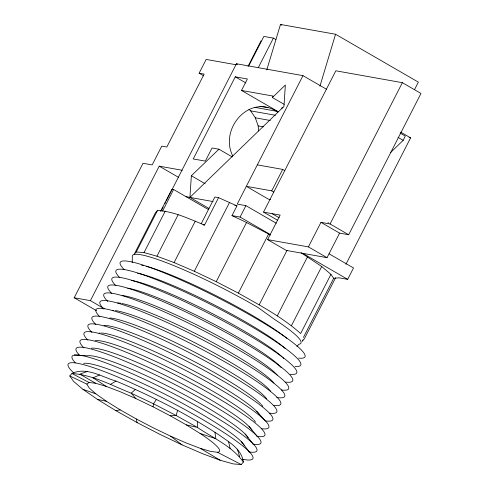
<?xml version="1.0" encoding="UTF-8"?>
<svg xmlns="http://www.w3.org/2000/svg" width="489" height="489" viewBox="0 0 489 489"><rect width="100%" height="100%" fill="white"/><g stroke="black" fill="none" stroke-linecap="round" stroke-linejoin="round"><path stroke-width="0.73" d="M132.213 262.587L132.342 256.829A95.875 12.017 27.1 0 1 257.929 307.453L274.415 319.317A93.998 11.779 27.1 0 1 298.968 344.262L296.902 346.414M197.611 421.567L197.33 427.38C213.076 438.058 232.153 446.157 243.394 462.081L241.23 464.55L233.296 463.92L220.142 460.228L202.654 453.725L182.024 444.862L159.665 434.238L137.097 422.575L115.856 410.668L97.39 399.336L82.959 389.342L73.546 381.371L69.793 375.968L71.956 373.498C86.639 366.536 102.018 377.086 116.009 381.09C137.054 389.757 157.544 399.709 177.641 410.375C195.099 419.959 212.409 429.892 228.534 441.622C235.619 446.671 242.153 453.04 243.394 462.081M208.968 208.467L189.921 197.403L191.364 175.728L218.956 149.224L232.128 156.847M214.971 432.227L215.796 438.712L200.074 433.437L186.291 424.874L170.258 415.791L153.063 406.817L153.522 403.81L156.419 399.415M266.805 69.841L280.49 24.45L335.558 34.254L418.358 82.128L414.58 89.518M319.928 86.143L335.558 34.254M177.641 410.375L176.089 415.473L170.258 415.791M390.595 152.513L403.187 140.343L405.259 136.028L400.081 133.032M160.618 211.309L171.939 189.225L173.601 189.518L208.503 209.592M96.535 310.686L74.194 297.764L143.008 163.289L152.158 164.921L161.767 146.144L166.816 147.03L204.157 74.09L199.121 73.185L206.162 59.426L236.12 64.774M74.194 297.764L90.404 300.656L159.225 166.162L182.244 170.282M157.482 210.496L155.361 212.917L134.145 254.39L136.26 251.969L157.482 210.496C174.047 211.401 189.347 218.974 204.524 225.068L218.559 197.648L236.963 205.893L231.988 215.612L246.511 222.513L270.588 235.044M161.358 210.49L163.1 207.091M164.836 203.693L165.533 202.336M166.223 200.979L170.398 192.825M171.095 191.468L236.456 63.759L302.972 75.648L326.744 89.383M162.611 211.003L173.601 189.518M136.26 251.969L144.035 252.587L165.258 211.114M278.204 111.669L241.493 90.447L247.373 78.98L235.276 76.828L193.241 158.962L205.337 161.119L212.049 147.996L218.956 149.224M248.754 65.948L263.852 36.449L273.388 38.099L275.894 39.523M144.035 252.587L156.938 256.205L178.161 214.738M258.296 67.61L273.388 38.099M156.938 256.205L174.084 262.581L195.307 221.107M201.193 223.748L214.873 196.988L218.559 197.648M174.084 262.581L194.304 271.267L229.561 202.379M302.972 75.648L237.226 204.109L245.912 205.661L276.279 223.241M194.304 271.267L216.23 281.688L246.511 222.513M270.49 199.481L268.235 199.078L246.328 186.333L271.707 190.857L282.691 169.396L284.763 170.594M263.516 212.11L335.833 70.795L402.355 82.678L420.98 93.454L348.681 234.744L339.592 233.125L320.961 222.348L308.412 246.896L267.593 239.622L280.154 215.081L263.516 212.11L277.648 220.282M301.096 252.764L321.713 266.529L330.937 274.341L300.656 333.516C282.067 317 259.885 305.283 238.357 293.119L268.632 233.95M259.182 304.794L287.025 250.38M277.281 315.906L307.563 256.731M320.961 222.348L330.051 223.968L402.355 82.678M291.432 325.698L321.713 266.529M267.593 239.622L286.218 250.392L327.043 257.666L339.592 233.125M303.406 337.471L333.687 278.296L339.011 277.813L347.685 279.353L353.523 267.96L329.097 253.822M302.911 339.879L302.214 341.236L304.335 338.816L335.588 277.74M345.912 264.323L410.595 137.855L400.693 132.128M248.015 66.321L261.059 40.844M284.176 104.346L272.379 97.519L273.119 96.082L241.493 90.447M231.988 215.612L240.075 217.055L245.912 205.661M186.064 196.615L189.921 197.403L283.968 106.388L285.344 85.013L272.379 97.519M135.398 389.427L131.162 393.187C111.938 385.57 92.928 374.929 71.956 373.498L89.077 382.502L95.661 383.278L106.174 386.383L119.891 391.597L135.887 398.566L153.063 406.817M69.793 375.968L86.865 384.097L89.077 382.502M110.532 384.323L116.009 381.09M99.567 374.977L93.044 377.82L106.174 386.383M87.195 371.512L79.884 374.128L95.661 383.278M115.856 410.668L120.233 409.88L136.266 418.957L153.46 427.93L170.637 436.182L186.633 443.156L200.349 448.37L210.863 451.469L217.446 452.252L241.23 464.55M277.825 112.225C250.111 92.69 218.809 128.674 232.795 156.034M74.297 355.081L87.47 355.803A91.535 11.473 27.1 0 1 171.284 387.887A91.535 11.473 27.1 0 1 248.082 437.686M260.49 106.315L267.99 107.653M259.903 106.4L261.407 106.669M254.94 107.372L276.695 111.254M409.097 137.586L410.595 137.855M248.962 109.395L250.661 110.856L275.411 115.276M250.661 110.856L255.337 117.818L270.338 120.496M255.337 117.818L258.161 125.911L263.406 126.847M257.306 164.872L282.691 169.396M327.978 222.77L328.577 222.88M203.057 224.812L204.524 225.068M189.921 197.403L213.094 201.578M234.732 205.49L236.963 205.893M97.39 399.336L106.449 401.31L120.233 409.88M186.291 424.874L197.33 427.38L176.089 415.473L153.522 403.81L131.162 393.187L135.887 398.566M82.959 389.342L95.856 393.834L106.449 401.31M216.23 281.688L238.357 293.119M272.073 213.638L279.188 217.733M280.49 24.45L281.805 25.208M398.009 137.354L403.187 140.343M235.276 76.828L245.808 82.916M199.121 73.185L203.717 75.844M330.051 223.968L348.681 234.744M271.707 190.857L273.779 192.055M308.412 246.896L327.043 257.666M159.225 166.162L178.668 177.409M302.544 253.204L347.685 279.353M240.075 217.055L270.362 234.573M90.404 300.656L104.2 308.638M191.364 175.728L205.154 183.742M200.349 448.37L220.142 460.228M236.456 63.759L237.409 64.469M170.637 436.182L182.024 444.862M95.856 393.834L89.175 387.966L86.865 384.097M256.713 411.335L264.916 420.393M248.98 426.445L256.957 435.943M245.117 434L252.978 443.719M241.248 441.555L248.999 451.494M330.937 274.341L333.687 278.296M237.385 449.116L239.641 456.677M228.534 441.622L230.227 448.706M136.266 418.957L137.097 422.575M258.161 125.911L258.608 130.973M200.074 433.437A74.432 9.328 27.1 0 1 217.446 452.252M141.608 265.179A91.535 11.473 27.1 0 1 143.442 265.582M146.144 266.267A91.535 11.473 27.1 0 1 286.854 338.345M282.104 108.448A26.027 3.264 27.1 0 1 282.99 107.317M75.318 362.771A103.747 13.001 27.1 0 1 171.505 392.581A103.747 13.001 27.1 0 1 248.877 451.915M111.804 293.498A103.747 13.001 27.1 0 1 205.105 321.475A103.747 13.001 27.1 0 1 285.497 382.056M122.183 295.509A91.535 11.473 27.1 0 1 203.791 328.431A91.535 11.473 27.1 0 1 277.226 375.045M119.872 277.728A103.747 13.001 27.1 0 1 211.15 304.671A103.747 13.001 27.1 0 1 295.069 366.438M99.071 333.137A91.535 11.473 27.1 0 1 100.135 333.021M101.419 333.021A91.535 11.473 27.1 0 1 185.954 366.799A91.535 11.473 27.1 0 1 259.353 414.483M91.908 332.379A103.747 13.001 27.1 0 1 185.209 360.356A103.747 13.001 27.1 0 1 265.6 420.931M131.682 280.521A91.535 11.473 27.1 0 1 208.705 311.737A91.535 11.473 27.1 0 1 282.043 356.817M282.948 357.667A91.535 11.473 27.1 0 1 283.767 358.474M112.348 310.344A91.535 11.473 27.1 0 1 113.741 310.405M115.349 310.582A91.535 11.473 27.1 0 1 199.567 345.179A91.535 11.473 27.1 0 1 270.558 391.249M99.866 316.829A103.747 13.001 27.1 0 1 193.167 344.806A103.747 13.001 27.1 0 1 273.559 405.381M127.757 288.186A91.535 11.473 27.1 0 1 209.793 321.97A91.535 11.473 27.1 0 1 281.096 367.483M107.745 301.426A103.747 13.001 27.1 0 1 201.052 329.403A103.747 13.001 27.1 0 1 281.444 389.977M103.845 309.054A103.747 13.001 27.1 0 1 198.155 337.551A103.747 13.001 27.1 0 1 276.725 397.496M124.102 269.463A103.747 13.001 27.1 0 1 216.395 296.927A103.747 13.001 27.1 0 1 298.565 358.107M109.878 317.96A91.535 11.473 27.1 0 1 193.565 351.628A91.535 11.473 27.1 0 1 266.694 398.804M79.97 355.699A103.747 13.001 27.1 0 1 174.286 384.195A103.747 13.001 27.1 0 1 252.856 444.14M103.998 325.466A91.535 11.473 27.1 0 1 181.743 355.142A91.535 11.473 27.1 0 1 260.582 403.78M261.236 404.464A91.535 11.473 27.1 0 1 262.825 406.359M95.887 324.604A103.747 13.001 27.1 0 1 189.188 352.581A103.747 13.001 27.1 0 1 269.58 413.156M137.501 273.204A91.535 11.473 27.1 0 1 214.078 304.812A91.535 11.473 27.1 0 1 285.478 348.712M83.949 347.923A103.747 13.001 27.1 0 1 178.265 376.42A103.747 13.001 27.1 0 1 256.835 436.365M115.838 285.613A103.747 13.001 27.1 0 1 208.131 313.076A103.747 13.001 27.1 0 1 290.307 374.256M83.607 363.358A91.535 11.473 27.1 0 1 168.607 396.053A91.535 11.473 27.1 0 1 244.476 445.742M87.928 340.155A103.747 13.001 27.1 0 1 181.23 368.131A103.747 13.001 27.1 0 1 261.621 428.706M91.339 348.247A91.535 11.473 27.1 0 1 175.154 380.332A91.535 11.473 27.1 0 1 251.951 430.131M73.735 372.911A103.747 13.001 27.1 0 1 166.663 399.916A103.747 13.001 27.1 0 1 242.244 459.208M95.208 340.692A91.535 11.473 27.1 0 1 171.883 369.195A91.535 11.473 27.1 0 1 252.85 418.89M253.504 419.58A91.535 11.473 27.1 0 1 255.49 422.038M117.611 302.85A91.535 11.473 27.1 0 1 121.021 303.321M121.993 303.51A91.535 11.473 27.1 0 1 205.423 338.657A91.535 11.473 27.1 0 1 273.962 383.095"/></g></svg>
